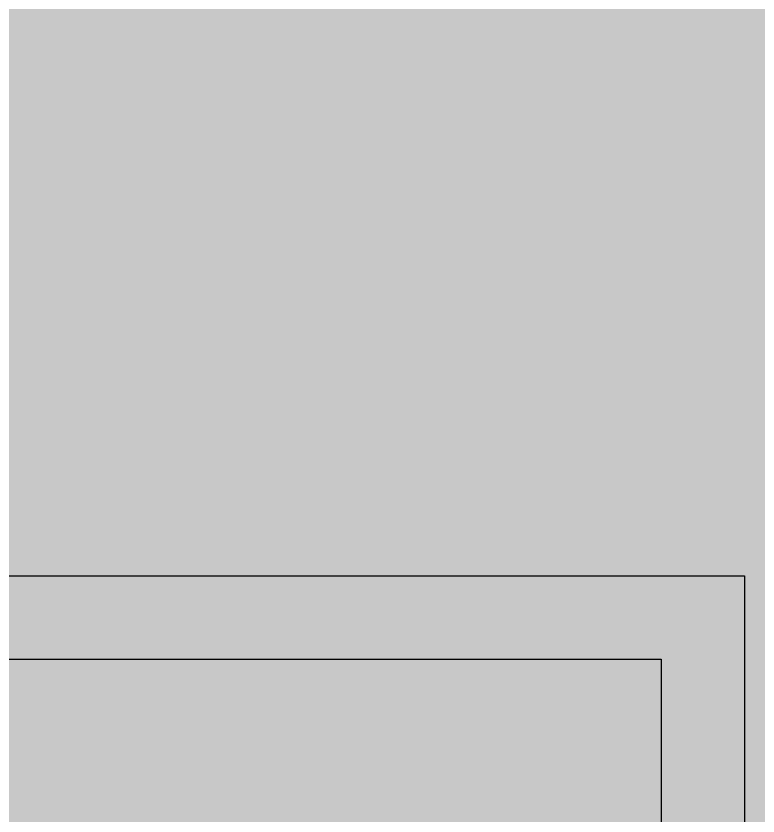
# Model space of a CAD drawing. Header units: millimetres. Extents: x -11 to 223, y -88 to 3.
# Drawn here: x 84.9024 to 85.3542, y -76.5359 to -76.049 of the extents above; entities that cross this region are included whole.
import ezdxf

# ---------------------------------------------------------------- set-up
doc = ezdxf.new("R2010")
doc.units = ezdxf.units.MM
doc.header["$MEASUREMENT"] = 0
for name, color, linetype, true_color in [('Bottom-Layer', 7, 'Continuous', 0x0000ff), ('Top-Layer', 7, 'Continuous', 0xff0000), ('Top-Paste-Mask-Layer', 7, 'Continuous', 0x808080), ('Top-Solder-Mask-Layer', 7, 'Continuous', 0x800080)]:
    doc.layers.add(name, color=color, linetype=linetype, true_color=true_color)

msp = doc.modelspace()

# ---------------------------------------------------------------- hatches: boundary and pattern name
at = {"layer": 'Bottom-Layer'}
msp.add_hatch(color=256, dxfattribs=at).paths.add_polyline_path([(-10.33528, 1.97866), (-0.38039, 1.97866), (-0.84578, 1.72673), (-1.19549, 1.32954), (-1.38645, 0.83599), (-1.39516, 0.30686), (-1.22055, -0.1927), (-0.8841, -0.60119), (-0.42726, -0.8683), (0.09374, -0.96115), (1.79374, -0.96115), (2.31473, -0.8683), (2.77158, -0.60119), (3.10802, -0.1927), (3.28264, 0.30686), (3.27393, 0.83599), (3.08296, 1.32954), (2.73326, 1.72673), (2.26787, 1.97866), (222.62891, 1.97866), (222.62891, -87.47523), (-10.33528, -87.47523)])
at = {"layer": 'Top-Layer'}
for points in [[(-10.33528, 1.97866), (-0.38039, 1.97866), (-0.84578, 1.72673), (-1.19549, 1.32954), (-1.38645, 0.83599), (-1.39516, 0.30686), (-1.22055, -0.1927), (-0.8841, -0.60119), (-0.42726, -0.8683), (0.09374, -0.96115), (1.79374, -0.96115), (2.31473, -0.8683), (2.77158, -0.60119), (3.10802, -0.1927), (3.28264, 0.30686), (3.27393, 0.83599), (3.08296, 1.32954), (2.73326, 1.72673), (2.26787, 1.97866), (222.62891, 1.97866), (222.62891, -87.47523), (-10.33528, -87.47523)], [(84.35103, -80.90141), (83.15641, -82.09602), (78.758, -82.09602), (78.48438, -81.68912), (78.076, -81.41771), (77.59488, -81.32303), (77.11411, -81.41945), (76.70671, -81.69233), (76.43457, -82.10022), (76.33901, -82.58117), (76.43457, -83.06211), (76.70671, -83.47), (77.11411, -83.74288), (77.59488, -83.83931), (78.076, -83.74462), (78.48438, -83.47321), (78.758, -83.06631), (83.35737, -83.06631), (83.54302, -83.02938), (83.70041, -82.92421), (85.17922, -81.44541), (85.28438, -81.28802), (85.32131, -81.10236), (85.32131, -77.63775), (85.55754, -77.52441), (85.65338, -77.28056), (85.65338, -76.44055), (85.6054, -76.26148), (85.47431, -76.13039), (85.29524, -76.08241), (84.38523, -76.08241), (84.20616, -76.13039), (84.07507, -76.26148), (84.02709, -76.44055), (84.02709, -77.28056), (84.12017, -77.5214), (84.35103, -77.63706)], [(84.38523, -77.28056), (84.38523, -76.44055), (85.29524, -76.44055), (85.29524, -77.28056)]]:
    msp.add_hatch(color=256, dxfattribs=at).paths.add_polyline_path(points)
at = {"layer": 'Top-Paste-Mask-Layer'}
msp.add_hatch(color=256, dxfattribs=at).paths.add_polyline_path([(84.38523, -77.28056), (84.38523, -76.44055), (85.29524, -76.44055), (85.29524, -77.28056)])
at = {"layer": 'Top-Solder-Mask-Layer'}
msp.add_hatch(color=256, dxfattribs=at).paths.add_polyline_path([(84.33443, -77.33136), (84.33443, -76.38975), (85.34604, -76.38975), (85.34604, -77.33136)])

# ---------------------------------------------------------------- linework, layer by layer
at = {"layer": 'Top-Layer', "const_width": 0.0508}
msp.add_lwpolyline([(85.32131, -81.10236), (85.32131, -77.63775), (85.55754, -77.52441), (85.65338, -77.28056), (85.65338, -76.44055), (85.6054, -76.26148), (85.47431, -76.13039), (85.29524, -76.08241), (84.38523, -76.08241), (84.20616, -76.13039), (84.07507, -76.26148), (84.02709, -76.44055), (84.02709, -77.28056), (84.12017, -77.5214), (84.35103, -77.63706), (84.35103, -80.90141), (83.15641, -82.09602)], dxfattribs=at)
at = {"layer": 'Top-Layer'}
msp.add_lwpolyline([(84.38523, -77.28056), (84.38523, -76.44055), (85.29524, -76.44055), (85.29524, -77.28056)], close=True, dxfattribs=at)
at = {"layer": 'Top-Paste-Mask-Layer'}
msp.add_lwpolyline([(84.38523, -77.28056), (84.38523, -76.44055), (85.29524, -76.44055), (85.29524, -77.28056)], close=True, dxfattribs=at)
at = {"layer": 'Top-Solder-Mask-Layer'}
msp.add_lwpolyline([(84.33443, -77.33136), (84.33443, -76.38975), (85.34604, -76.38975), (85.34604, -77.33136)], close=True, dxfattribs=at)

doc.saveas('drawing.dxf')
